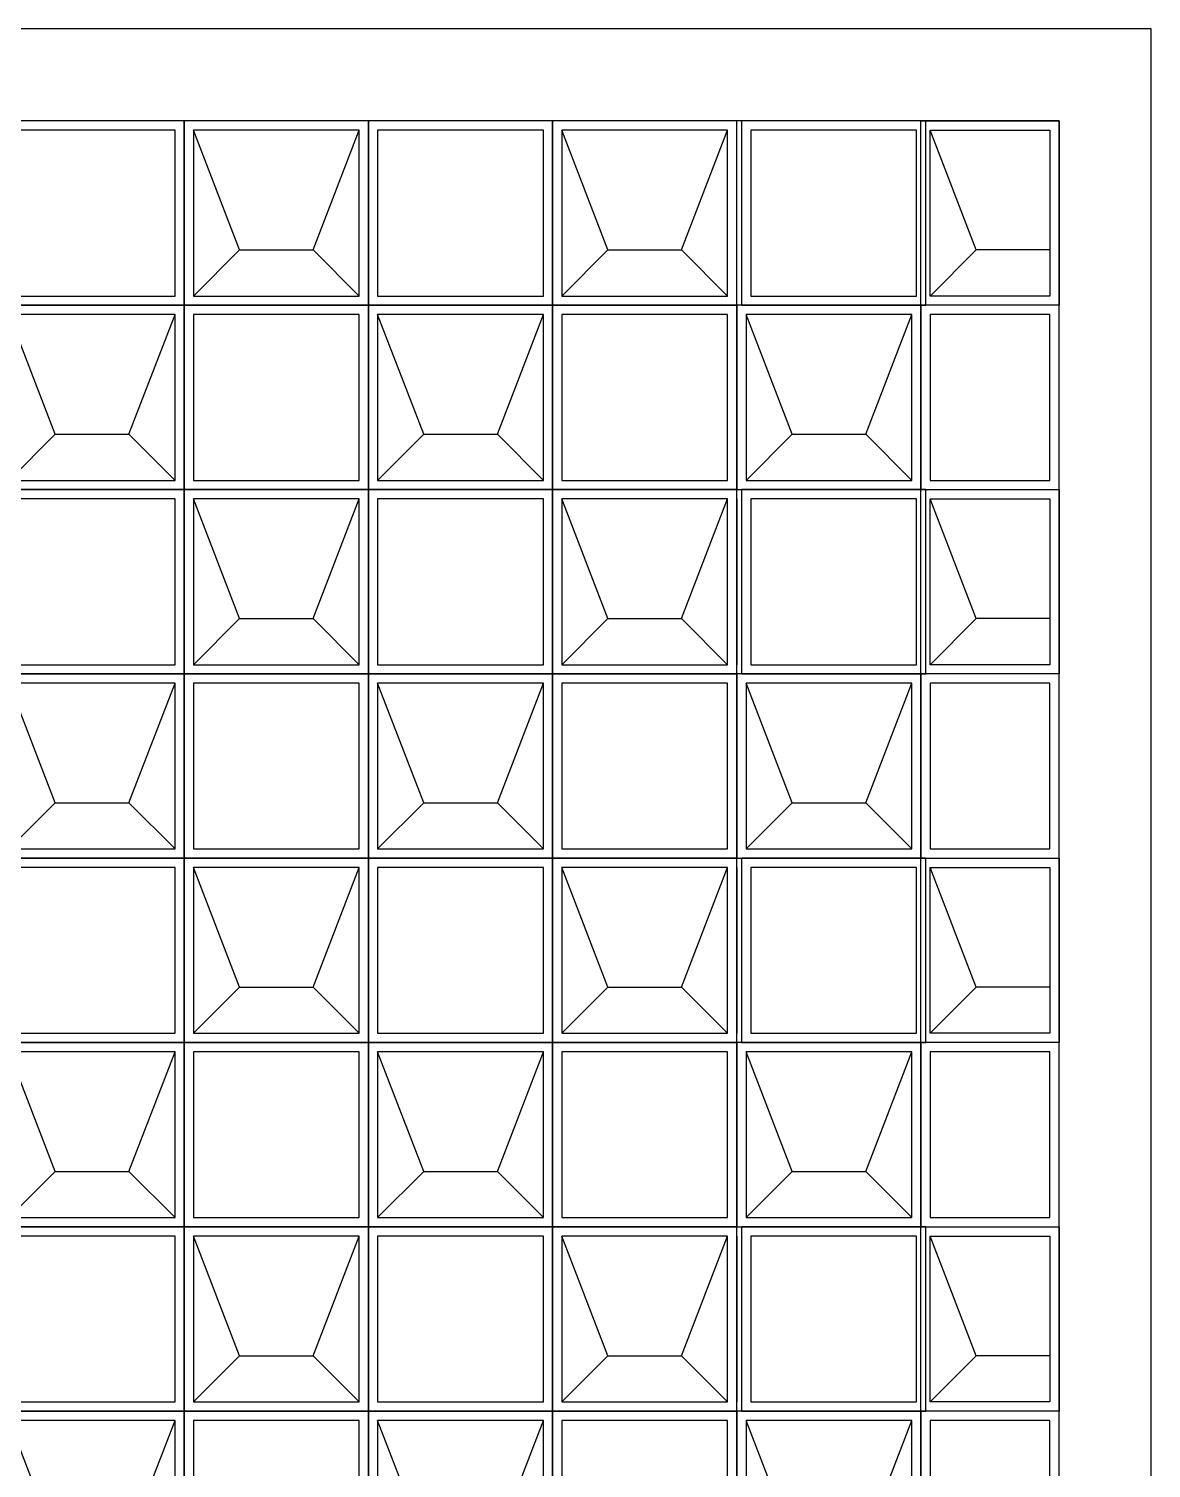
# Model space of a CAD drawing. Header units: millimetres. Extents: x -620 to 116137, y -21481 to 17762.
# Drawn here: x 72097 to 73316, y -15889 to -14327 of the extents above; entities that cross this region are included whole.
import ezdxf

# ---------------------------------------------------------------- set-up
doc = ezdxf.new("R2010")
doc.units = ezdxf.units.MM
doc.header["$LTSCALE"] = 150
doc.layers.add('ad-Elevation 10', color=8, linetype='Continuous')

# ---------------------------------------------------------------- blocks, each defined once
blk = doc.blocks.new('$ZCDB_AUDIT_GENERATED_1AF4A7')
at = {"layer": 'ad-Elevation 10', "color": 9}
for points in [[(0, 0), (200, 0), (200, 200), (0, 200)], [(10, 10), (190, 10), (190, 190), (10, 190)]]:
    blk.add_lwpolyline(points, close=True, dxfattribs=at)
for points in [[(10, 190), (60, 140), (60, 60), (10, 10)], [(60, 140), (190, 190)], [(60, 60), (190, 10)]]:
    blk.add_lwpolyline(points, dxfattribs=at)
blk = doc.blocks.new('$ZCDB_AUDIT_GENERATED_1AF4B1')
at = {"layer": 'ad-Elevation 10', "color": 9}
for points in [[(-200, 0), (0, 0), (0, 200), (-200, 200)], [(-190, 10), (-10, 10), (-10, 190), (-190, 190)]]:
    blk.add_lwpolyline(points, close=True, dxfattribs=at)
blk = doc.blocks.new('$ZCDB_AUDIT_GENERATED_1AF4C0')
at = {"layer": 'ad-Elevation 10', "color": 9}
for points in [[(-150, 0), (0, 0), (0, 200), (-150, 200), (-150, 0)], [(-60, 60), (-10, 190)], [(-140, 60), (-60, 60), (-10, 10)]]:
    blk.add_lwpolyline(points, dxfattribs=at)
blk.add_lwpolyline([(-140, 190), (-140, 10), (-10, 10), (-10, 190)], close=True, dxfattribs=at)
blk = doc.blocks.new('$ZCDB_AUDIT_GENERATED_1AF4B8')
at = {"layer": 'ad-Elevation 10', "color": 9}
for points in [[(-150, 200), (-150, 0), (0, 0), (0, 200), (-150, 200)], [(-150, 190), (-150, 10)]]:
    blk.add_lwpolyline(points, dxfattribs=at)
blk.add_lwpolyline([(-140, 10), (-10, 10), (-10, 190), (-140, 190)], close=True, dxfattribs=at)
blk = doc.blocks.new('zw$38D0')
for points in [[(2250, 1690), (2250, 1510)], [(2250, 1290), (2250, 1110)], [(2250, 890), (2250, 710)]]:
    blk.add_lwpolyline(points)
at = {"layer": 'ad-Elevation 10', "color": 9}
for points in [[(0, 0), (2700, 0), (2700, 2200), (0, 2200)], [(100, 100), (2600, 100), (2600, 2100), (100, 2100)]]:
    blk.add_lwpolyline(points, close=True, dxfattribs=at)
for name, p, rotation in [('$ZCDB_AUDIT_GENERATED_1AF4B1', (1650, 1900), 359.9999999999997), ('$ZCDB_AUDIT_GENERATED_1AF4A7', (1850, 1900), 90), ('$ZCDB_AUDIT_GENERATED_1AF4B1', (2050, 1900), 359.9999999999997), ('$ZCDB_AUDIT_GENERATED_1AF4A7', (2250, 1900), 90), ('$ZCDB_AUDIT_GENERATED_1AF4B1', (2455.1, 1900), 359.9999999999997), ('$ZCDB_AUDIT_GENERATED_1AF4A7', (1650, 1700), 90), ('$ZCDB_AUDIT_GENERATED_1AF4B1', (1850, 1700), 359.9999999999997), ('$ZCDB_AUDIT_GENERATED_1AF4A7', (2050, 1700), 90), ('$ZCDB_AUDIT_GENERATED_1AF4B1', (2250, 1700), 359.9999999999997), ('$ZCDB_AUDIT_GENERATED_1AF4A7', (2450, 1700), 90), ('$ZCDB_AUDIT_GENERATED_1AF4B8', (2600, 1700), 359.9999999999997), ('$ZCDB_AUDIT_GENERATED_1AF4B1', (1650, 1500), 359.9999999999997), ('$ZCDB_AUDIT_GENERATED_1AF4A7', (1850, 1500), 90), ('$ZCDB_AUDIT_GENERATED_1AF4B1', (2050, 1500), 359.9999999999997), ('$ZCDB_AUDIT_GENERATED_1AF4A7', (2250, 1500), 90), ('$ZCDB_AUDIT_GENERATED_1AF4B1', (2455.1, 1500), 359.9999999999997), ('$ZCDB_AUDIT_GENERATED_1AF4A7', (1650, 1300), 90), ('$ZCDB_AUDIT_GENERATED_1AF4B1', (1850, 1300), 359.9999999999997), ('$ZCDB_AUDIT_GENERATED_1AF4A7', (2050, 1300), 90), ('$ZCDB_AUDIT_GENERATED_1AF4B1', (2250, 1300), 359.9999999999997), ('$ZCDB_AUDIT_GENERATED_1AF4A7', (2450, 1300), 90), ('$ZCDB_AUDIT_GENERATED_1AF4B8', (2600, 1300), 359.9999999999997), ('$ZCDB_AUDIT_GENERATED_1AF4B1', (1650, 1100), 359.9999999999997), ('$ZCDB_AUDIT_GENERATED_1AF4A7', (1850, 1100), 90), ('$ZCDB_AUDIT_GENERATED_1AF4B1', (2050, 1100), 359.9999999999997), ('$ZCDB_AUDIT_GENERATED_1AF4A7', (2250, 1100), 90), ('$ZCDB_AUDIT_GENERATED_1AF4B1', (2455.1, 1100), 359.9999999999997), ('$ZCDB_AUDIT_GENERATED_1AF4A7', (1650, 900), 90), ('$ZCDB_AUDIT_GENERATED_1AF4B1', (1850, 900), 359.9999999999997), ('$ZCDB_AUDIT_GENERATED_1AF4A7', (2050, 900), 90), ('$ZCDB_AUDIT_GENERATED_1AF4B1', (2250, 900), 359.9999999999997), ('$ZCDB_AUDIT_GENERATED_1AF4A7', (2450, 900), 90), ('$ZCDB_AUDIT_GENERATED_1AF4B8', (2600, 900), 359.9999999999997), ('$ZCDB_AUDIT_GENERATED_1AF4B1', (1650, 700), 359.9999999999997), ('$ZCDB_AUDIT_GENERATED_1AF4A7', (1850, 700), 90), ('$ZCDB_AUDIT_GENERATED_1AF4B1', (2050, 700), 359.9999999999997), ('$ZCDB_AUDIT_GENERATED_1AF4A7', (2250, 700), 90), ('$ZCDB_AUDIT_GENERATED_1AF4B1', (2455.1, 700), 359.9999999999997), ('$ZCDB_AUDIT_GENERATED_1AF4A7', (1650, 500), 90), ('$ZCDB_AUDIT_GENERATED_1AF4B1', (1850, 500), 359.9999999999997), ('$ZCDB_AUDIT_GENERATED_1AF4A7', (2050, 500), 90), ('$ZCDB_AUDIT_GENERATED_1AF4B1', (2250, 500), 359.9999999999997), ('$ZCDB_AUDIT_GENERATED_1AF4A7', (2450, 500), 90), ('$ZCDB_AUDIT_GENERATED_1AF4B8', (2600, 500), 359.9999999999997)]:
    blk.add_blockref(name, p, dxfattribs=dict(rotation=rotation))
at = {"xscale": -1, "rotation": 359.9999999999999}
for p in [(2450, 1900), (2450, 1500), (2450, 1100), (2450, 700)]:
    blk.add_blockref('$ZCDB_AUDIT_GENERATED_1AF4C0', p, dxfattribs=at)

msp = doc.modelspace()

# ---------------------------------------------------------------- block references
at = {"layer": 'ad-Elevation 10', "rotation": 359.9999999999997}
msp.add_blockref('zw$38D0', (70615.6, -16527.2), dxfattribs=at)

doc.saveas('drawing.dxf')
